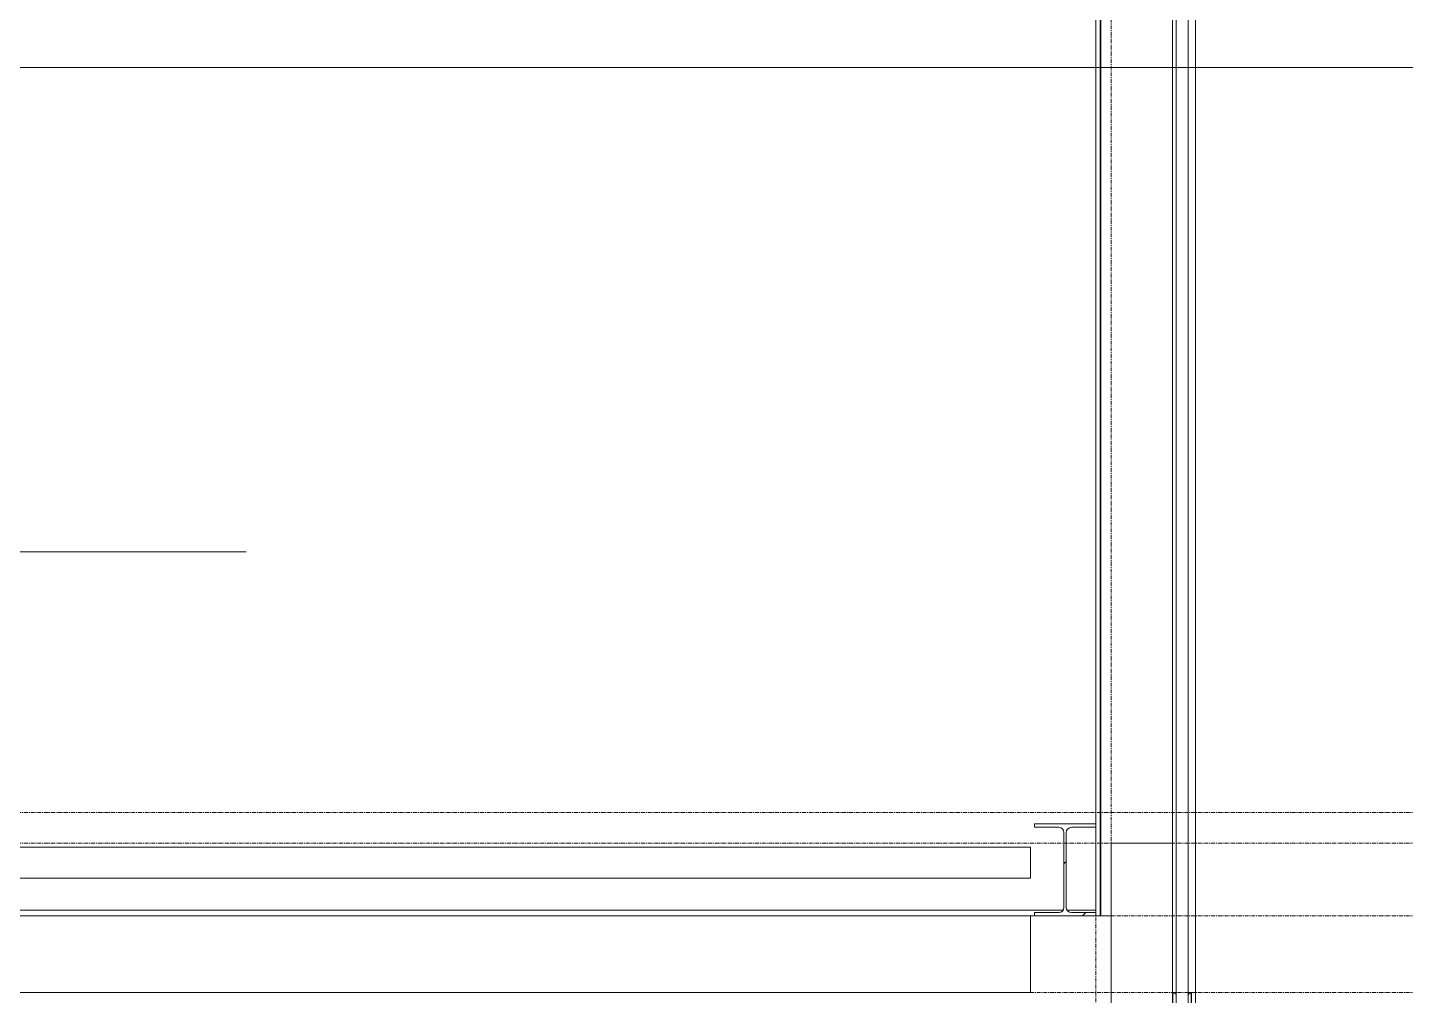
# Model space of a CAD drawing. Header units: inches. Extents: x 21035 to 27089, y -23277 to -20247.
# Drawn here: x 26132 to 26311.8, y -22369.9 to -22243.6 of the extents above; entities that cross this region are included whole.
import ezdxf

# ---------------------------------------------------------------- set-up
doc = ezdxf.new("R2010")
doc.units = ezdxf.units.IN
doc.header["$MEASUREMENT"] = 0
doc.linetypes.add('Grid Line 1_2_', pattern=[0.875, 0.5, -0.125, 0.125, -0.125])
for name, color, linetype, lineweight in [('A-DETL', 90, 'Continuous', 70), ('A-GLAZ-CWMG', 51, 'Continuous', 13), ('A-ROOF', 132, 'Continuous', 13), ('A-ROOF-PATT', 132, 'Continuous', 13), ('A-WALL', 113, 'Continuous', 13), ('G-ANNO-SYMB', 111, 'Continuous', 9), ('I-WALL', 2, 'Continuous', 13), ('S-BEAM', 12, 'Continuous', 13), ('S-COLS', 52, 'Continuous', 13), ('S-GRID', 1, 'Continuous', 9)]:
    doc.layers.add(name, color=color, linetype=linetype, lineweight=lineweight)

# ---------------------------------------------------------------- blocks, each defined once
blk = doc.blocks.new('Girt_C - 8_D-1405484-RCP - First Floor')
at = {"layer": 'S-BEAM', "color": 8, "lineweight": 9}
for p, q in [((26273.39, -22372.55), (26273.39, -22350.05)), ((26273.58, -22350.05), (26273.39, -22350.05)), ((26281.2, -22350.05), (26273.58, -22350.05)), ((26281.39, -22350.05), (26281.2, -22350.05)), ((26281.39, -22350.05), (26281.39, -22369.55))]:
    blk.add_line(p, q, dxfattribs=at)
blk = doc.blocks.new('Rectangular Mullion - Profile_Polycarbonate_Upper and left-1767694-RCP - First Floor')
at = {"layer": 'A-GLAZ-CWMG', "color": 7}
for p, q in [((0, 1.29), (-2.75, 1.29)), ((-2.75, 1.29), (-2.75, 0.79)), ((-2.75, 0.79), (-2.5, 0.79)), ((-2.69, 0.85), (-2.69, 1.22)), ((-2.69, 1.22), (-0.06, 1.22)), ((-2.5, 0.85), (-2.69, 0.85)), ((-2.5, 0.79), (-2.5, 0.85)), ((-0.06, 1.22), (-0.06, -1.15)), ((0, -1.21), (0, 1.29)), ((-2.5, -0.79), (-2.75, -0.79)), ((-2.75, -0.79), (-2.75, -1.21)), ((-2.75, -1.21), (0, -1.21)), ((-2.69, -1.15), (-2.69, -0.85)), ((-2.69, -0.85), (-2.5, -0.85)), ((-0.06, -1.15), (-2.69, -1.15)), ((-2.5, -0.85), (-2.5, -0.79))]:
    blk.add_line(p, q, dxfattribs=at)
blk = doc.blocks.new('W-Wide Flange - W12X22-1533120-RCP - First Floor')
at = {"layer": 'S-BEAM', "color": 8, "lineweight": 9}
for p, q in [((25981.52, -22350.59), (26262.89, -22350.59)), ((26262.89, -22354.61), (26262.89, -22350.59)), ((25981.52, -22354.61), (26262.89, -22354.61)), ((25981.52, -22354.63), (26262.89, -22354.63)), ((26262.89, -22354.63), (26262.89, -22354.61))]:
    blk.add_line(p, q, dxfattribs=at)
blk = doc.blocks.new('Girt_C - 10_D-1401468-RCP - First Floor')
at = {"layer": 'S-BEAM', "color": 8, "lineweight": 9}
for p, q in [((25985.89, -22359.55), (26262.89, -22359.55)), ((26262.89, -22359.74), (26262.89, -22359.55)), ((26262.89, -22369.37), (26262.89, -22359.74)), ((26262.89, -22369.55), (25742.14, -22369.55)), ((26262.89, -22369.55), (26262.89, -22369.37))]:
    blk.add_line(p, q, dxfattribs=at)
blk = doc.blocks.new('Girt_Z - 10_D-1239982-RCP - First Floor')
at = {"layer": 'S-BEAM', "color": 8, "lineweight": 9}
for p, q in [((26271.39, -22347.55), (26271.39, -22234.66)), ((26271.96, -22359.55), (26271.96, -22234.66)), ((26272.04, -22359.55), (26272.04, -22234.66)), ((26281.39, -22234.66), (26281.39, -22350.05)), ((26271.39, -22359.12), (26271.39, -22347.99)), ((26271.39, -22359.55), (26271.96, -22359.55)), ((26271.96, -22359.55), (26272.04, -22359.55)), ((26272.04, -22359.55), (26273.39, -22359.55))]:
    blk.add_line(p, q, dxfattribs=at)

msp = doc.modelspace()

# ---------------------------------------------------------------- hatches: boundary and pattern name
at = {"layer": 'A-ROOF-PATT', "lineweight": 9}
h = msp.add_hatch(dxfattribs=at)
h.set_pattern_fill('FP_17', color=8, style=0, pattern_type=2)
h.set_pattern_definition([(90, (0, -38.45), (36.188, -2e-15), [])])
h.paths.add_polyline_path([(26284.39023, -22371.68387), (26284.39023, -21120.45299), (22783.89023, -21120.45299), (22783.89023, -21121.80281), (26283.89023, -21121.80281), (26283.89023, -22233.67781), (26281.39028, -22233.67781), (26281.45273, -22369.55281), (26281.45273, -22369.61531), (26281.45273, -22371.68387), (26283.82773, -22371.68387), (26283.89023, -22371.68387)], flags=0)
h.paths.add_polyline_path([(26272.64023, -22371.68387), (26273.39023, -22371.68387), (26273.39023, -22370.67781), (26272.64023, -22370.67781)], flags=0)
h.paths.add_polyline_path([(22780.63923, -22369.95341), (22781.38923, -22369.95341), (22781.38923, -22356.55281), (22780.63923, -22356.55281), (22780.63923, -22369.55281)], flags=0)
h.paths.add_polyline_path([(22780.63923, -22347.05281), (22781.38923, -22347.05281), (22781.38923, -22111.80281), (22780.63923, -22111.80281), (22780.63923, -22346.38732)], flags=0)
h.paths.add_polyline_path([(22781.38923, -22105.80281), (22781.38923, -21870.55281), (22780.63923, -21870.55281), (22780.63923, -22105.80281)], flags=0)
h.paths.add_polyline_path([(22781.38923, -21864.55281), (22781.38923, -21851.55281), (22780.63923, -21851.55281), (22780.63923, -21864.55281)], flags=0)
h.paths.add_polyline_path([(23065.16688, -21135.05281), (23072.76523, -21135.05281), (23072.76523, -21134.30281), (22928.76523, -21134.30281), (22928.76523, -21135.05281), (22994.98138, -21135.05281)], flags=0)
at = {"layer": 'S-COLS', "lineweight": 9}
h = msp.add_hatch(dxfattribs=at)
h.set_pattern_fill('FP_8', color=8, style=0, pattern_type=2)
h.set_pattern_definition([(45, (0, 0), (-19.00703, 19.00703), []), (45, (0, 28.8), (-19.00703, 19.00703), [])])
h.paths.add_polyline_path([(26263.39023, -22359.55281), (26271.39023, -22359.55281), (26271.39023, -22359.11922), (26268.22616, -22359.11922), (26267.73726, -22358.91671), (26267.53476, -22358.42781), (26267.53476, -22348.67781), (26267.73726, -22348.18891), (26268.22616, -22347.9864), (26271.39023, -22347.9864), (26271.39023, -22347.55281), (26263.39023, -22347.55281), (26263.39023, -22347.9864), (26266.55429, -22347.9864), (26267.04319, -22348.18891), (26267.24569, -22348.67781), (26267.24569, -22358.42781), (26267.04319, -22358.91671), (26266.55429, -22359.11922), (26263.39023, -22359.11922)], flags=0)

# ---------------------------------------------------------------- linework, layer by layer
at = {"layer": 'A-DETL', "color": 8, "lineweight": 9}
msp.add_line((25958.54379, -22312.05281), (26160.54379, -22312.05281), dxfattribs=at)
at = {"layer": 'A-ROOF', "color": 8, "lineweight": 9}
msp.add_line((26284.39023, -21120.45299), (26284.39023, -22371.68387), dxfattribs=at)
at = {"layer": 'A-WALL', "color": 7}
for p, q in [((26281.89023, -22372.24031), (26281.89023, -22233.74031)), ((26283.46503, -22233.74031), (26283.46503, -22372.24031))]:
    msp.add_line(p, q, dxfattribs=at)
at = {"layer": 'G-ANNO-SYMB'}
msp.add_line((26412.83534, -22248.83309), (21855.84063, -22248.83309), dxfattribs=at)
at = {"layer": 'I-WALL', "color": 8, "lineweight": 9}
for p, q in [((26267.09036, -22358.80281), (25985.89023, -22358.80281)), ((26271.39028, -22358.80281), (26267.69009, -22358.80281))]:
    msp.add_line(p, q, dxfattribs=at)
at = {"layer": 'S-COLS', "color": 7}
for p, q in [((26263.39023, -22347.9864), (26263.39023, -22347.55281)), ((26263.39023, -22347.55281), (26271.39023, -22347.55281)), ((26266.55429, -22347.9864), (26263.39023, -22347.9864)), ((26271.39023, -22347.9864), (26268.22616, -22347.9864)), ((26271.39023, -22347.55281), (26271.39023, -22347.9864)), ((26267.24569, -22358.42781), (26267.24569, -22348.67781)), ((26267.53476, -22348.67781), (26267.53476, -22358.42781)), ((26263.39023, -22359.11922), (26266.55429, -22359.11922)), ((26263.39023, -22359.55281), (26263.39023, -22359.11922)), ((26268.22616, -22359.11922), (26271.39023, -22359.11922)), ((26271.39023, -22359.11922), (26271.39023, -22359.55281)), ((26271.39023, -22359.55281), (26263.39023, -22359.55281))]:
    msp.add_line(p, q, dxfattribs=at)
for centre, start, end in [((26266.55429, -22348.67781), 0, 90), ((26268.22616, -22348.67781), 90, 180), ((26266.55429, -22358.42781), 270, 0), ((26268.22616, -22358.42781), 180, 270)]:
    msp.add_arc(centre, 0.69141, start, end, dxfattribs=at)
at = {"layer": 'S-GRID', "linetype": 'Grid Line 1_2_'}
for p, q in [((26271.39023, -23227.3711), (26271.39023, -20361.60083)), ((26273.39023, -23227.3711), (26273.39023, -20361.60083)), ((26281.39023, -23227.3711), (26281.39023, -20361.60083)), ((26281.39023, -23227.3711), (26281.39023, -20361.60083)), ((26557.32365, -22346.05281), (21678.63847, -22346.05281)), ((26557.32365, -22350.05281), (21678.63847, -22350.05281)), ((26557.32365, -22359.55281), (21678.63847, -22359.55281)), ((26557.32365, -22359.55281), (21678.63847, -22359.55281)), ((26557.32365, -22369.55281), (21678.63847, -22369.55281))]:
    msp.add_line(p, q, dxfattribs=at)

# ---------------------------------------------------------------- block references
at = {"layer": 'A-GLAZ-CWMG', "color": 8, "lineweight": 9, "extrusion": (0, 0, -1), "rotation": 269.9999999999958}
msp.add_blockref('Rectangular Mullion - Profile_Polycarbonate_Upper and left-1767694-RCP - First Floor', (-26282.67763, -22372.30281), dxfattribs=at)
at = {"layer": 'S-BEAM', "color": 8, "lineweight": 9}
for name in ['Girt_Z - 10_D-1239982-RCP - First Floor', 'Girt_C - 8_D-1405484-RCP - First Floor', 'W-Wide Flange - W12X22-1533120-RCP - First Floor', 'Girt_C - 10_D-1401468-RCP - First Floor']:
    msp.add_blockref(name, (0, 0), dxfattribs=at)

doc.saveas('drawing.dxf')
